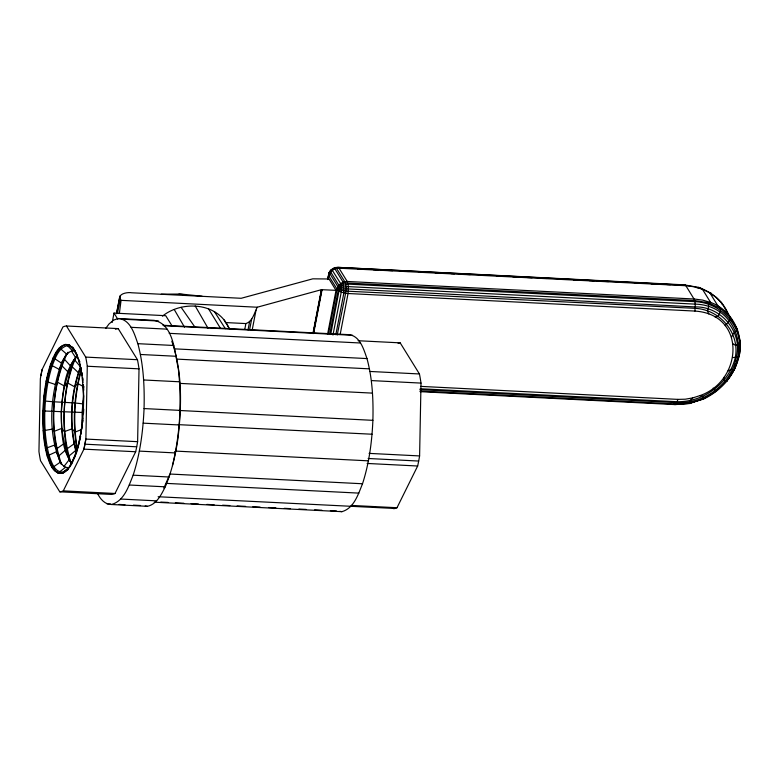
<?xml version="1.0" encoding="UTF-8"?>
<svg xmlns="http://www.w3.org/2000/svg" width="779" height="779" viewBox="0 0 779 779"><rect width="100%" height="100%" fill="white"/><g stroke="black" fill="none" stroke-linecap="round" stroke-linejoin="round"><path stroke-width="1.17" d="M82.146 375.848C80.081 364.962 78.669 351.436 68.562 344.863L65.417 344.386C56.565 346.898 53.547 357.123 50.421 364.728C45.581 379.646 43.546 395.323 42.864 410.942C42.465 426.035 43.215 441.323 47.168 455.958C49.544 462.677 52.261 472.834 60.811 473.408C63.888 473.603 65.728 469.455 68.094 469.64M43.283 421.03C43.225 399.695 45.445 377.844 53.605 357.951L61.424 363.102C50.275 395.06 46.925 432.871 61.288 464.303M82.428 421.011L83.441 400.309M70.256 465.452C81.376 444.527 83.226 420.076 83.48 396.793C82.477 379.909 82.399 360.881 71.571 346.918M83.236 413.6L83.752 396.862L83.139 384.845M97.609 493.643C100.306 499.037 104.98 504.617 111.533 504.5C124.299 500.887 128.642 486.145 133.151 475.18C140.142 453.68 143.063 431.089 144.057 408.566C144.621 386.812 143.54 364.776 137.844 343.675C134.416 333.987 130.502 319.351 118.174 318.523L113.568 320.13L108.992 323.986L105.827 328.28M172.451 465.608C180.153 433.922 181.965 400.864 178.303 368.486C174.515 352.644 174.019 324.385 154.106 320.335L118.174 318.523M154.232 502.182L341.932 511.667C354.085 508.229 358.223 494.188 362.517 483.759C369.158 463.291 371.953 441.781 372.888 420.339C373.433 399.637 372.401 378.662 366.987 358.574C363.715 349.352 359.995 335.418 348.252 334.629L162.977 325.262M66.458 325.992L85.709 357.094A83.012 25.882 -87.1 0 1 87.287 366.237L85.875 439.074L84.96 444.186A83.012 25.882 -87.1 0 1 83.937 449.142L63.284 490.867A83.012 25.882 -87.1 0 1 59.769 491.802L40.518 460.701A83.012 25.882 -87.1 0 1 38.95 451.567L40.352 378.73A83.012 25.882 -87.1 0 1 40.898 375.644L41.277 373.618A83.012 25.882 -87.1 0 1 42.085 369.636L62.953 326.927A83.012 25.882 -87.1 0 1 66.458 325.992L118.204 328.611L137.455 359.713A83.012 25.882 -87.1 0 1 139.022 368.847L137.62 441.683A83.012 25.882 -87.1 0 1 135.682 451.752L115.019 493.487A83.012 25.882 -87.1 0 1 111.514 494.422L59.769 491.802M158.127 496.739L394.895 508.473A83.012 25.882 -87.1 0 0 396.998 507.733L417.661 466.008A83.012 25.882 -87.1 0 0 419.599 455.929L421.001 383.093A83.012 25.882 -87.1 0 0 419.433 373.959L400.182 342.857L358.067 340.725M83.48 413.63L83.752 409.131M420.787 386.384L677.905 399.384L685.267 399.199L692.648 397.942L699.873 395.635L702.901 396.404L703.603 398.692L689.61 403.522L675.189 404.593L420.056 391.652M699.873 395.635C742.903 380.882 746.759 314.365 694.917 311.074L346.665 293.44L341.241 292.115L337.511 289.866L328.806 275.97C328.339 271.121 333.091 267.109 337.755 267.333L684.624 284.861L681.304 285.27M43.468 400.825L45.007 391.009M83.577 395.479L82.126 412.461L82.175 424.545M82.184 424.633C79.809 440.174 77.364 457.03 67.189 469.62L67.53 469.357M82.428 422.442L82.915 418.05M82.671 422.5L82.915 420.3M119.382 313.314L121.066 300.343C116.168 293.946 127.298 291.93 131.7 292.777L241.169 298.289L312.778 278.833L329.011 278.989L336.031 290.343L327.589 334.22M81.026 434.02L81.415 431.644M81.805 429.278L82.184 426.911M694.917 311.074L695.326 304.141L694.459 299.711L685.88 285.718L684.468 284.89L683.728 285.396M112.205 322.438L114.007 313.08L165.732 315.699L172.071 325.934M116.499 313.509L119.693 296.906M116.577 313.723L120.005 295.932M117.532 313.285L120.268 299.058M244.752 329.488L245.891 323.577C252.669 321.425 254.314 312.915 257.226 307.228L321.493 289.671L336.031 290.343M248.043 329.858L249.65 321.503M249.669 329.381L251.714 318.767M252.104 330.442L256.009 310.178M312.924 333.568L321.376 289.691M313.177 333.519L321.63 289.652M313.314 333.509L321.766 289.632M313.625 333.509L322.068 289.632M327.57 279.573L329.322 272.299L331.455 269.7L333.909 268.453L334.921 268.891L343.149 282.173L343.87 292.933L335.827 334.697M327.745 279.038L328.66 274.266C330.286 270.634 333.782 267.479 338.193 267.401L685.491 285.211M328.115 279.544C328.076 273.624 332.808 267.801 339.011 268.19L685.88 285.718L694.352 286.799L702.376 289.136L710.594 302.427C731.754 309.896 743.721 333.685 739.31 355.312L739.135 355.847C734.889 374.952 721.111 390.756 703.573 399.052L689.103 403.386L674.75 404.525L673.932 403.726M328.524 333.402L337.025 289.252C337.959 284.637 342.575 281.248 347.23 281.472L694.099 299L702.58 300.081L710.594 302.427L708.481 302.768L694.761 300.597L347.892 283.069C343.471 282.28 338.622 285.046 337.025 289.252L346.051 291.122L695.287 308.348C719.942 309.604 740.011 332.789 735.308 357.512C729.095 383.541 703.817 402.091 677.302 401.73L420.183 388.74M329.916 333.422L338.193 290.47L337.94 286.74L329.712 273.448L328.787 275.299M330.783 334.016L339.586 287.772L339.255 285.844L330.413 271.559L328.874 275.026M332.974 335.067L341.241 292.115L341.543 287.208L340.676 283.575L331.971 269.777L330.929 270.06L329.322 272.299L328.806 275.97M337.219 334.989L346.051 291.122L346.129 286.604L345.496 282.874L336.07 267.664L332.623 268.794M340.228 334.123L348.047 293.556L348.456 286.614L347.23 281.472L339.011 268.19L337.307 267.489M40.898 375.644L42.085 369.636M46.117 381.437L50.839 364.952L56.497 352.39M78.669 445.179L79.166 442.978M79.653 440.787L80.636 436.386L80.12 436.367M677.905 399.384L676.523 403.473L674.75 404.525M329.644 273.361L330.423 270.829M736.739 362.303L738.346 356.47M81.279 369.236C73.742 395.128 72.466 422.861 76.965 449.425L77.364 449.434C72.905 423.26 74.122 395.946 81.337 370.376M78.338 446.309L76.332 453.086L75.806 453.066M111.533 504.5L147.465 506.321C156.803 504.208 161.311 494.597 165.265 486.826C171.799 471.285 175.626 454.751 178.002 438.1C181.663 405.947 182.598 372.206 171.808 341.241M328.534 275.367L328.757 275.815L329.011 273.098L329.984 271.959M80.49 367.727C70.782 394.573 69.136 424.906 76.576 452.511M74.063 458.928L75.953 454.06M163.843 488.151L169.968 474.031L362.517 483.759M731.569 337.268L732.854 334.084L735.941 331.416L737.002 328.719L721.802 303.021L716.271 297.354L709.737 292.69L717.965 305.972L730.39 317.491L729.602 320.646L725.2 325.671M734.957 366.247L736.291 363.287M727.937 378.672L726.885 381.282L725.317 381.058L723.944 380.356L723.847 377.357M66.322 354.124L61.424 363.102L68.046 352.196M67.189 353.238C51.58 387.397 49.291 429.044 61.609 464.547M75.66 356.772C58.688 388.439 56.244 429.794 70.84 462.784M76.06 356.801C62.252 389.792 60.392 428.606 70.938 462.794M53.605 357.951L53.069 357.912M59.048 348.174L59.964 348.252L63.138 345.574M81.376 367.941L78.212 372.537L71.61 366.266L67.88 371.787L61.668 365.546L59.019 369.275L50.421 364.728M730.205 374.826L731.403 372.975M726.32 381.369C752.095 352.653 735.561 305.066 695.326 304.141L348.456 286.614L341.543 287.208L337.025 289.252L346.188 288.843L695.374 306.926C721.111 306.313 742.815 332.078 736.418 357.347C731.218 384.368 704.119 404.174 676.932 402.685L419.813 389.695M328.952 273.77L328.748 275.581L328.611 274.471M62.583 345.808L65.767 344.707L69.477 344.941L75.446 351.29L72.603 350.862L69.711 351.874L66.828 354.289L59.964 348.252C46.974 366.198 45.357 389.588 43.79 410.991C44.052 431.089 43.098 453.943 55.591 470.906M337.025 289.252L341.368 285.718L348.145 284.121L695.014 301.648C722.201 302.7 745.006 328.543 739.135 355.847L737.372 357.094L732.757 357.571M56.37 352.624L59.574 348.223M77.491 356.091L73.041 361.203L70.548 365.974L63.917 358.739C51.901 391.535 49.622 429.073 60.207 462.541M63.781 466.679L69.127 459.805L71.921 462.882M46.555 381.574L55.124 384.407L57.393 382.158L64.579 386.15L67.345 382.791L71.61 366.266L74.229 359.518L80.471 366.724C70.383 393.814 68.679 424.565 76.176 452.502M75.271 350.569L74.365 350.492M692.648 397.942L690.291 400.435L689.99 403.035L689.103 403.386M733.185 370.191L734.86 368.516L739.31 355.312L739.69 342.448M59.428 348.476L62.748 345.545M77.102 356.061C63.664 370.668 63.128 392.655 61.395 411.448C61.629 428.703 60.811 448.324 71.522 462.872M67.88 469.153L65.543 471.12L62.408 472.21C54.033 471.646 51.365 461.694 49.038 455.102C45.163 440.758 44.432 425.772 44.822 410.981C45.484 395.664 47.48 380.308 52.232 365.682C55.29 358.233 58.25 348.203 66.926 345.749L70.003 346.217L72.953 348.223L75.008 350.852M64.53 472.308C68.338 469.815 73.07 462.94 73.158 459.892M79.974 361.904L79.069 361.836M60.811 473.408L64.365 472.025M57.675 472.941L61.181 473.135M63.859 472.687L61.726 473.428L68.435 467.682L65.592 467.254L58.201 472.95L55.192 470.896L52.397 467.322L49.768 462.064M81.376 369.363L80.86 369.324M162.451 316.138C182.286 300.1 218.149 302.564 228.88 328.027M51.872 467.303L55.066 470.613L58.591 472.95L60.684 473.272M703.291 398.858L715.989 391.301L726.973 380.804L734.86 368.516L733.876 369.587L730.945 369.441L727.868 371.096M174.603 451.81L175.879 451.109L368.428 460.837M47.168 455.958L56.078 451.888L58.435 456.26L65.485 450.077L70.178 461.743M696.971 287.782L699.016 287.49C711.753 292.339 723.672 301.561 728.453 314.716M81.337 429.667L75.164 432.024L71.999 428.869L64.404 431.605L61.638 428.46L54.433 431.215L52.427 429.083L43.137 430.777M45.377 448.47L54.452 445.101L56.653 448.811L63.946 443.66L66.614 449.113L68.386 456.523L75.826 450.35M61.337 473.418L63.469 472.678M83.392 384.748L83.606 387.056L83.09 387.017M43.926 400.883C57.149 402.451 69.944 402.11 83.041 403.911M703.603 398.692L689.99 403.035L676.094 404.058L420.183 391.126M715.025 316.956L718.335 316.245L720.263 312.155L720.663 308.64L708.481 302.768L708.578 306.527L707.507 311.035L708.822 313.966M393.492 508.668L394.895 508.473M178.303 424.643L372.05 434.224M161.292 294.16L181.001 294.053L202.112 296.224M178.858 294.15L185.801 294.783M42.864 410.942L82.525 412.481M342.926 268.171L346.558 268.356M357.473 268.911L362.323 269.154M373.238 269.7L378.097 269.953M387.796 270.44L392.645 270.683M403.561 271.238L408.41 271.482M419.326 272.037L424.185 272.28M435.101 272.825L438.733 273.01M450.866 273.624L454.498 273.809M465.414 274.364L470.273 274.607M481.179 275.162L486.038 275.406M496.953 275.951L500.585 276.136M512.718 276.749L516.36 276.934M527.266 277.49L532.125 277.733M543.041 278.288L546.673 278.463M557.589 279.018L562.448 279.262M573.354 279.817L578.213 280.06M589.128 280.615L593.978 280.859M603.676 281.346L608.526 281.589M619.441 282.144L624.3 282.387M635.216 282.943L640.065 283.186M650.981 283.741L654.613 283.926M666.746 284.53L670.388 284.715M121.066 300.343L257.226 307.228M225.326 322.545L245.891 323.577M122.702 319.205L158.634 321.026M163.648 325.729L352.566 335.282M131.067 327.316L166.998 329.137M169.189 333.334L360.531 343.003M137.844 343.675L173.775 345.487M174.438 348.846L366.987 358.574M140.424 354.474L176.356 356.285M176.891 359.119L369.441 368.847M85.709 357.094L137.455 359.713M370.103 371.466L419.433 373.959M87.287 366.237L139.022 368.847M371.671 380.6L421.001 383.093M143.648 379.977L179.579 381.788M179.959 383.395L372.508 393.122M144.057 408.566L179.978 410.387M372.888 420.339L179.16 410.465M143.17 423.153L179.102 424.964M137.62 441.683L85.875 439.074L83.937 449.142L135.682 451.752M369.061 453.378L419.599 455.929M84.96 444.186L136.695 446.795M368.136 458.49L418.674 461.051M139.363 451.109L175.294 452.92M367.123 463.447L417.661 466.008M133.151 475.18L169.082 477.001M166.326 483.379L358.876 493.117M129.333 485.015L165.265 486.826M63.284 490.867L115.019 493.487M351.28 505.425L396.998 507.733M120.716 499.047L156.647 500.858M160.825 502.085L168.089 502.445M175.353 502.815L183.825 503.244M191.098 503.614L198.363 503.984M206.834 504.412L214.108 504.773M222.58 505.201L229.844 505.571M237.118 505.941L245.589 506.369M252.854 506.73L260.118 507.1M268.599 507.528L275.863 507.898M284.345 508.327L290.401 508.629M298.873 509.057L306.137 509.427M314.619 509.856L321.883 510.226M330.364 510.654L336.411 510.956M107.005 503.818L110.599 504.003M118.983 504.422L124.971 504.724M133.355 505.152L140.541 505.513M75.68 357.619L71.366 350.978M339.78 511.345L341.932 511.667M145.206 505.98L147.465 506.321M684.468 284.89L699.016 287.49L702.376 289.136M709.737 292.69L711.208 293.362L698.062 287.334M716.291 391.467L713.174 388.108M83.918 386.881L77.696 383.453L74.541 386.783L67.345 382.791C63.42 404.632 62.68 427.213 66.614 449.113L73.908 443.952L76.965 449.425M69.088 344.902L73.489 348.749M65.592 467.254L62.865 465.394L60.334 462.161L52.787 467.322L52.281 467.059M733.117 343.812L735.561 345.487L738.862 343.724L740.05 341.553L737.002 328.719L737.577 330.072L735.678 327.005M72.603 350.862L66.332 344.464M72.476 346.986L73.878 348.778M181.147 307.335L194.945 327.112M214.381 311.561L225.365 328.709M114.007 313.08L117.814 319.234M224.079 319.867L229.717 329.069M208.46 308.718L220.399 328.193M720.935 302.203L722.133 304.248M174.253 309.536L184.477 327.122M195.208 305.962L207.935 328.095M74.881 350.531L77.403 355.545M78.864 359.771L79.585 361.875M47.597 455.764L49.875 462.307M45.815 448.305L47.694 455.978M81.883 372.537L82.223 374.65M44.471 439.882L45.903 448.49M82.73 377.825L82.954 380.133M82.477 377.951L82.925 382.547M43.595 430.699L44.549 440.028M739.417 337.823L739.553 340.141M83.606 387.056L83.743 390.308M43.205 420.972L43.673 430.797M398.079 343.237A83.012 25.882 -87.1 0 1 400.182 342.857M115.399 329.235A83.012 25.882 -87.1 0 1 118.204 328.611"/></g></svg>
